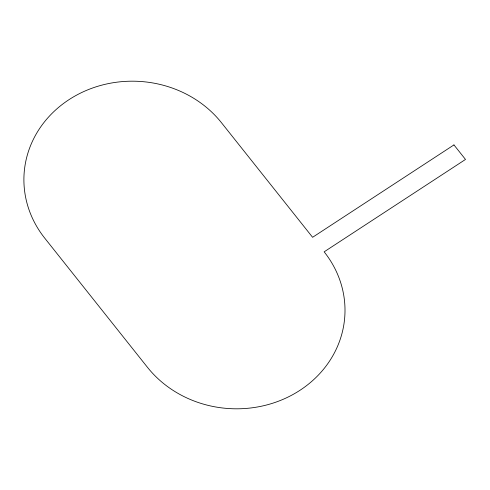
<?xml version="1.0" encoding="UTF-8"?>
<svg xmlns="http://www.w3.org/2000/svg" width="490" height="490" viewBox="0 0 490 490"><rect width="100%" height="100%" fill="white"/><g stroke="black" fill="none" stroke-linecap="round" stroke-linejoin="round"><path stroke-width="0.73" d="M453.948 144.918L312.596 237.301L221.449 122.69A109.215 99.225 2.2 0 0 68.912 99.715A109.215 99.225 2.2 0 0 44.755 238.171L147.459 367.31A109.215 99.225 2.2 0 0 299.99 390.285A109.215 99.225 2.2 0 0 324.147 251.829L465.5 159.446L453.948 144.918"/></g></svg>
